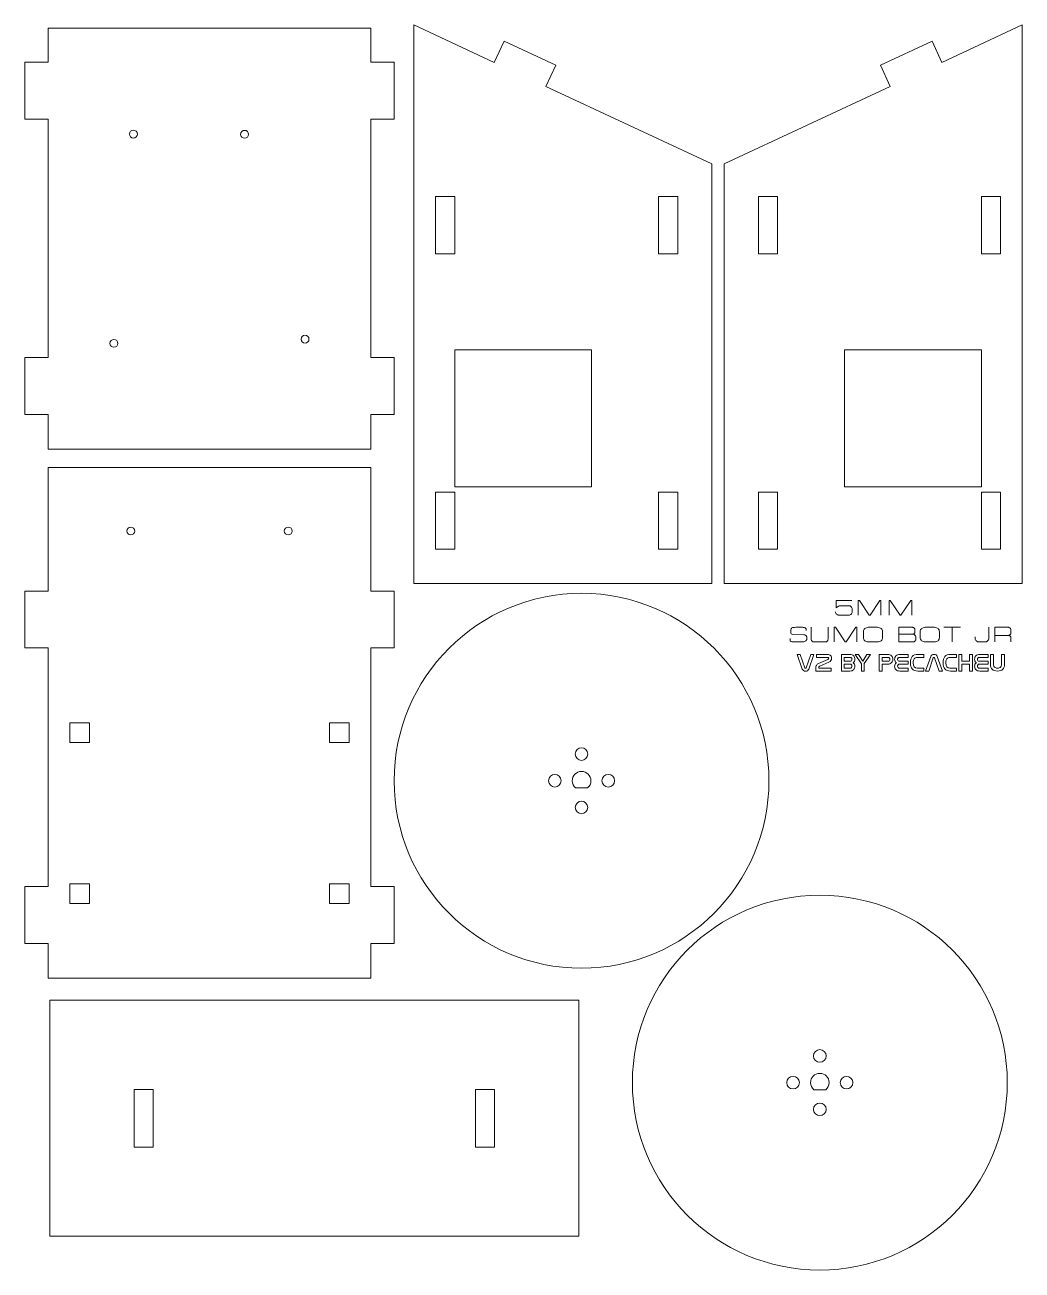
# Model space of a CAD drawing. Header units: inches. Extents: x 0.2 to 10.1, y -10.3 to 2.1.
import ezdxf

# ---------------------------------------------------------------- set-up
doc = ezdxf.new("R2010")
doc.units = ezdxf.units.IN
doc.header["$MEASUREMENT"] = 0
doc.layers.add('v2.8 Stepper Eddition', color=7, linetype='Continuous')

# ---------------------------------------------------------------- blocks, each defined once
blk = doc.blocks.new('block 2')
at = {"layer": 'v2.8 Stepper Eddition', "lineweight": 0}
for points in [[(5.699, -9.976), (0.404, -9.976), (0.404, -7.617), (5.699, -7.617), (5.699, -9.976)], [(1.248, -9.085), (1.248, -8.508), (1.439, -8.508), (1.439, -9.085), (1.248, -9.085)], [(4.664, -9.085), (4.664, -8.508), (4.855, -8.508), (4.855, -9.085), (4.664, -9.085)]]:
    blk.add_lwpolyline(points, dxfattribs=at)
blk = doc.blocks.new('block 3')
at = {"layer": 'v2.8 Stepper Eddition', "lineweight": 0}
for points, knots in [([(8.267, -3.732), (8.267, -3.736), (8.268, -3.741), (8.27, -3.745), (8.272, -3.749), (8.274, -3.752), (8.277, -3.755), (8.28, -3.758), (8.284, -3.761), (8.288, -3.762), (8.292, -3.764), (8.296, -3.765), (8.301, -3.765), (8.301, -3.765), (8.4, -3.765), (8.4, -3.765), (8.404, -3.765), (8.409, -3.764), (8.413, -3.762), (8.417, -3.761), (8.42, -3.758), (8.423, -3.755), (8.427, -3.752), (8.429, -3.749), (8.431, -3.745), (8.433, -3.741), (8.433, -3.736), (8.433, -3.732), (8.433, -3.732), (8.433, -3.704), (8.433, -3.704), (8.433, -3.7), (8.433, -3.695), (8.431, -3.691), (8.429, -3.687), (8.427, -3.684), (8.423, -3.681), (8.42, -3.678), (8.417, -3.675), (8.413, -3.673), (8.409, -3.672), (8.404, -3.671), (8.4, -3.671), (8.4, -3.671), (8.314, -3.671), (8.314, -3.671), (8.31, -3.671), (8.307, -3.671), (8.303, -3.673), (8.299, -3.674), (8.295, -3.675), (8.292, -3.677), (8.288, -3.679), (8.285, -3.681), (8.282, -3.684), (8.278, -3.687), (8.276, -3.689), (8.273, -3.692), (8.273, -3.692), (8.273, -3.618), (8.273, -3.618), (8.273, -3.618), (8.428, -3.618), (8.428, -3.618), (8.428, -3.618), (8.273, -3.618), (8.273, -3.618), (8.273, -3.618), (8.273, -3.692), (8.273, -3.692), (8.276, -3.689), (8.278, -3.687), (8.282, -3.684), (8.285, -3.681), (8.288, -3.679), (8.292, -3.677), (8.295, -3.675), (8.299, -3.674), (8.303, -3.673), (8.307, -3.671), (8.31, -3.671), (8.314, -3.671), (8.314, -3.671), (8.4, -3.671), (8.4, -3.671), (8.404, -3.671), (8.409, -3.672), (8.413, -3.673), (8.417, -3.675), (8.42, -3.678), (8.423, -3.681), (8.427, -3.684), (8.429, -3.687), (8.431, -3.691), (8.433, -3.695), (8.433, -3.7), (8.433, -3.704), (8.433, -3.704), (8.433, -3.732), (8.433, -3.732), (8.433, -3.736), (8.433, -3.741), (8.431, -3.745), (8.429, -3.749), (8.427, -3.752), (8.423, -3.755), (8.42, -3.758), (8.417, -3.761), (8.413, -3.762), (8.409, -3.764), (8.404, -3.765), (8.4, -3.765), (8.4, -3.765), (8.301, -3.765), (8.301, -3.765), (8.296, -3.765), (8.292, -3.764), (8.288, -3.762), (8.284, -3.761), (8.28, -3.758), (8.277, -3.755), (8.274, -3.752), (8.272, -3.749), (8.27, -3.745), (8.268, -3.741), (8.267, -3.736), (8.267, -3.732)], [0, 0, 0, 0, 1, 1, 1, 2, 2, 2, 3, 3, 3, 4, 4, 4, 5, 5, 5, 6, 6, 6, 7, 7, 7, 8, 8, 8, 9, 9, 9, 10, 10, 10, 11, 11, 11, 12, 12, 12, 13, 13, 13, 14, 14, 14, 15, 15, 15, 16, 16, 16, 17, 17, 17, 18, 18, 18, 19, 19, 19, 20, 20, 20, 21, 21, 21, 22, 22, 22, 23, 23, 23, 24, 24, 24, 25, 25, 25, 26, 26, 26, 27, 27, 27, 28, 28, 28, 29, 29, 29, 30, 30, 30, 31, 31, 31, 32, 32, 32, 33, 33, 33, 34, 34, 34, 35, 35, 35, 36, 36, 36, 37, 37, 37, 38, 38, 38, 39, 39, 39, 40, 40, 40, 41, 41, 41, 42, 42, 42, 42]), ([(8.494, -3.765), (8.494, -3.765), (8.494, -3.618), (8.494, -3.618), (8.494, -3.618), (8.505, -3.618), (8.505, -3.618), (8.505, -3.618), (8.603, -3.765), (8.603, -3.765), (8.603, -3.765), (8.612, -3.765), (8.612, -3.765), (8.612, -3.765), (8.71, -3.618), (8.71, -3.618), (8.71, -3.618), (8.721, -3.618), (8.721, -3.618), (8.721, -3.618), (8.721, -3.765), (8.721, -3.765), (8.721, -3.765), (8.721, -3.618), (8.721, -3.618), (8.721, -3.618), (8.71, -3.618), (8.71, -3.618), (8.71, -3.618), (8.612, -3.765), (8.612, -3.765), (8.612, -3.765), (8.603, -3.765), (8.603, -3.765), (8.603, -3.765), (8.505, -3.618), (8.505, -3.618), (8.505, -3.618), (8.494, -3.618), (8.494, -3.618), (8.494, -3.618), (8.494, -3.765), (8.494, -3.765)], [0, 0, 0, 0, 1, 1, 1, 2, 2, 2, 3, 3, 3, 4, 4, 4, 5, 5, 5, 6, 6, 6, 7, 7, 7, 8, 8, 8, 9, 9, 9, 10, 10, 10, 11, 11, 11, 12, 12, 12, 13, 13, 13, 14, 14, 14, 14]), ([(8.803, -3.765), (8.803, -3.765), (8.803, -3.618), (8.803, -3.618), (8.803, -3.618), (8.814, -3.618), (8.814, -3.618), (8.814, -3.618), (8.912, -3.765), (8.912, -3.765), (8.912, -3.765), (8.92, -3.765), (8.92, -3.765), (8.92, -3.765), (9.019, -3.618), (9.019, -3.618), (9.019, -3.618), (9.029, -3.618), (9.029, -3.618), (9.029, -3.618), (9.029, -3.765), (9.029, -3.765), (9.029, -3.765), (9.029, -3.618), (9.029, -3.618), (9.029, -3.618), (9.019, -3.618), (9.019, -3.618), (9.019, -3.618), (8.92, -3.765), (8.92, -3.765), (8.92, -3.765), (8.912, -3.765), (8.912, -3.765), (8.912, -3.765), (8.814, -3.618), (8.814, -3.618), (8.814, -3.618), (8.803, -3.618), (8.803, -3.618), (8.803, -3.618), (8.803, -3.765), (8.803, -3.765)], [0, 0, 0, 0, 1, 1, 1, 2, 2, 2, 3, 3, 3, 4, 4, 4, 5, 5, 5, 6, 6, 6, 7, 7, 7, 8, 8, 8, 9, 9, 9, 10, 10, 10, 11, 11, 11, 12, 12, 12, 13, 13, 13, 14, 14, 14, 14])]:
    blk.add_open_spline(points, degree=3, knots=knots, dxfattribs=at)
blk = doc.blocks.new('block 5')
at = {"layer": 'v2.8 Stepper Eddition', "lineweight": 0}
for points, knots in [([(7.811, -4.011), (7.811, -4.014), (7.811, -4.017), (7.812, -4.02), (7.813, -4.022), (7.815, -4.025), (7.818, -4.027), (7.821, -4.029), (7.825, -4.03), (7.829, -4.031), (7.833, -4.032), (7.839, -4.033), (7.845, -4.033), (7.845, -4.033), (7.935, -4.033), (7.935, -4.033), (7.94, -4.033), (7.945, -4.032), (7.95, -4.031), (7.955, -4.03), (7.96, -4.028), (7.964, -4.026), (7.968, -4.024), (7.971, -4.021), (7.974, -4.018), (7.977, -4.014), (7.978, -4.011), (7.978, -4.007), (7.978, -4.007), (7.978, -3.983), (7.978, -3.983), (7.978, -3.98), (7.977, -3.977), (7.975, -3.974), (7.974, -3.971), (7.971, -3.969), (7.969, -3.967), (7.966, -3.965), (7.963, -3.963), (7.96, -3.962), (7.957, -3.961), (7.954, -3.961), (7.951, -3.961), (7.951, -3.961), (7.838, -3.957), (7.838, -3.957), (7.831, -3.957), (7.826, -3.955), (7.823, -3.951), (7.82, -3.947), (7.818, -3.942), (7.818, -3.936), (7.818, -3.936), (7.818, -3.914), (7.818, -3.914), (7.818, -3.909), (7.819, -3.905), (7.821, -3.901), (7.823, -3.898), (7.826, -3.895), (7.829, -3.893), (7.833, -3.89), (7.838, -3.889), (7.845, -3.888), (7.851, -3.887), (7.859, -3.886), (7.868, -3.886), (7.868, -3.886), (7.936, -3.886), (7.936, -3.886), (7.942, -3.886), (7.946, -3.887), (7.951, -3.887), (7.955, -3.888), (7.959, -3.889), (7.962, -3.891), (7.965, -3.892), (7.968, -3.894), (7.969, -3.897), (7.971, -3.9), (7.972, -3.903), (7.972, -3.907), (7.972, -3.907), (7.972, -3.919), (7.972, -3.919), (7.972, -3.919), (7.972, -3.907), (7.972, -3.907), (7.972, -3.903), (7.971, -3.9), (7.969, -3.897), (7.968, -3.894), (7.965, -3.892), (7.962, -3.891), (7.959, -3.889), (7.955, -3.888), (7.951, -3.887), (7.946, -3.887), (7.942, -3.886), (7.936, -3.886), (7.936, -3.886), (7.868, -3.886), (7.868, -3.886), (7.859, -3.886), (7.851, -3.887), (7.845, -3.888), (7.838, -3.889), (7.833, -3.89), (7.829, -3.893), (7.826, -3.895), (7.823, -3.898), (7.821, -3.901), (7.819, -3.905), (7.818, -3.909), (7.818, -3.914), (7.818, -3.914), (7.818, -3.936), (7.818, -3.936), (7.818, -3.942), (7.82, -3.947), (7.823, -3.951), (7.826, -3.955), (7.831, -3.957), (7.838, -3.957), (7.838, -3.957), (7.951, -3.961), (7.951, -3.961), (7.954, -3.961), (7.957, -3.961), (7.96, -3.962), (7.963, -3.963), (7.966, -3.965), (7.969, -3.967), (7.971, -3.969), (7.974, -3.971), (7.975, -3.974), (7.977, -3.977), (7.978, -3.98), (7.978, -3.983), (7.978, -3.983), (7.978, -4.007), (7.978, -4.007), (7.978, -4.011), (7.977, -4.014), (7.974, -4.018), (7.971, -4.021), (7.968, -4.024), (7.964, -4.026), (7.96, -4.028), (7.955, -4.03), (7.95, -4.031), (7.945, -4.032), (7.94, -4.033), (7.935, -4.033), (7.935, -4.033), (7.845, -4.033), (7.845, -4.033), (7.839, -4.033), (7.833, -4.032), (7.829, -4.031), (7.825, -4.03), (7.821, -4.029), (7.818, -4.027), (7.815, -4.025), (7.813, -4.022), (7.812, -4.02), (7.811, -4.017), (7.811, -4.014), (7.811, -4.011), (7.811, -4.011), (7.811, -3.998), (7.811, -3.998), (7.811, -3.998), (7.811, -4.011), (7.811, -4.011)], [0, 0, 0, 0, 1, 1, 1, 2, 2, 2, 3, 3, 3, 4, 4, 4, 5, 5, 5, 6, 6, 6, 7, 7, 7, 8, 8, 8, 9, 9, 9, 10, 10, 10, 11, 11, 11, 12, 12, 12, 13, 13, 13, 14, 14, 14, 15, 15, 15, 16, 16, 16, 17, 17, 17, 18, 18, 18, 19, 19, 19, 20, 20, 20, 21, 21, 21, 22, 22, 22, 23, 23, 23, 24, 24, 24, 25, 25, 25, 26, 26, 26, 27, 27, 27, 28, 28, 28, 29, 29, 29, 30, 30, 30, 31, 31, 31, 32, 32, 32, 33, 33, 33, 34, 34, 34, 35, 35, 35, 36, 36, 36, 37, 37, 37, 38, 38, 38, 39, 39, 39, 40, 40, 40, 41, 41, 41, 42, 42, 42, 43, 43, 43, 44, 44, 44, 45, 45, 45, 46, 46, 46, 47, 47, 47, 48, 48, 48, 49, 49, 49, 50, 50, 50, 51, 51, 51, 52, 52, 52, 53, 53, 53, 54, 54, 54, 55, 55, 55, 56, 56, 56, 57, 57, 57, 58, 58, 58, 58]), ([(8.192, -3.999), (8.192, -4.003), (8.192, -4.007), (8.191, -4.011), (8.19, -4.015), (8.188, -4.019), (8.186, -4.022), (8.184, -4.025), (8.181, -4.028), (8.177, -4.03), (8.173, -4.032), (8.168, -4.033), (8.163, -4.033), (8.163, -4.033), (8.053, -4.033), (8.053, -4.033), (8.046, -4.033), (8.041, -4.032), (8.037, -4.03), (8.033, -4.028), (8.03, -4.025), (8.028, -4.022), (8.026, -4.018), (8.024, -4.015), (8.023, -4.011), (8.022, -4.007), (8.022, -4.003), (8.022, -3.999), (8.022, -3.999), (8.022, -3.886), (8.022, -3.886), (8.022, -3.886), (8.022, -3.999), (8.022, -3.999), (8.022, -4.003), (8.022, -4.007), (8.023, -4.011), (8.024, -4.015), (8.026, -4.018), (8.028, -4.022), (8.03, -4.025), (8.033, -4.028), (8.037, -4.03), (8.041, -4.032), (8.046, -4.033), (8.053, -4.033), (8.053, -4.033), (8.163, -4.033), (8.163, -4.033), (8.168, -4.033), (8.173, -4.032), (8.177, -4.03), (8.181, -4.028), (8.184, -4.025), (8.186, -4.022), (8.188, -4.019), (8.19, -4.015), (8.191, -4.011), (8.192, -4.007), (8.192, -4.003), (8.192, -3.999), (8.192, -3.999), (8.192, -3.886), (8.192, -3.886), (8.192, -3.886), (8.192, -3.999), (8.192, -3.999)], [0, 0, 0, 0, 1, 1, 1, 2, 2, 2, 3, 3, 3, 4, 4, 4, 5, 5, 5, 6, 6, 6, 7, 7, 7, 8, 8, 8, 9, 9, 9, 10, 10, 10, 11, 11, 11, 12, 12, 12, 13, 13, 13, 14, 14, 14, 15, 15, 15, 16, 16, 16, 17, 17, 17, 18, 18, 18, 19, 19, 19, 20, 20, 20, 21, 21, 21, 22, 22, 22, 22]), ([(8.254, -4.033), (8.254, -4.033), (8.254, -3.886), (8.254, -3.886), (8.254, -3.886), (8.265, -3.886), (8.265, -3.886), (8.265, -3.886), (8.363, -4.033), (8.363, -4.033), (8.363, -4.033), (8.372, -4.033), (8.372, -4.033), (8.372, -4.033), (8.47, -3.886), (8.47, -3.886), (8.47, -3.886), (8.48, -3.886), (8.48, -3.886), (8.48, -3.886), (8.48, -4.033), (8.48, -4.033), (8.48, -4.033), (8.48, -3.886), (8.48, -3.886), (8.48, -3.886), (8.47, -3.886), (8.47, -3.886), (8.47, -3.886), (8.372, -4.033), (8.372, -4.033), (8.372, -4.033), (8.363, -4.033), (8.363, -4.033), (8.363, -4.033), (8.265, -3.886), (8.265, -3.886), (8.265, -3.886), (8.254, -3.886), (8.254, -3.886), (8.254, -3.886), (8.254, -4.033), (8.254, -4.033)], [0, 0, 0, 0, 1, 1, 1, 2, 2, 2, 3, 3, 3, 4, 4, 4, 5, 5, 5, 6, 6, 6, 7, 7, 7, 8, 8, 8, 9, 9, 9, 10, 10, 10, 11, 11, 11, 12, 12, 12, 13, 13, 13, 14, 14, 14, 14]), ([(8.594, -4.033), (8.587, -4.033), (8.581, -4.032), (8.575, -4.029), (8.569, -4.027), (8.564, -4.024), (8.56, -4.02), (8.555, -4.016), (8.552, -4.011), (8.549, -4.006), (8.547, -4), (8.545, -3.995), (8.545, -3.989), (8.545, -3.989), (8.545, -3.931), (8.545, -3.931), (8.545, -3.925), (8.547, -3.919), (8.549, -3.913), (8.552, -3.908), (8.555, -3.903), (8.56, -3.899), (8.564, -3.895), (8.569, -3.892), (8.575, -3.89), (8.581, -3.887), (8.587, -3.886), (8.594, -3.886), (8.594, -3.886), (8.688, -3.886), (8.688, -3.886), (8.695, -3.886), (8.701, -3.887), (8.707, -3.89), (8.713, -3.892), (8.718, -3.895), (8.723, -3.899), (8.727, -3.903), (8.731, -3.908), (8.734, -3.913), (8.736, -3.919), (8.737, -3.925), (8.737, -3.931), (8.737, -3.931), (8.737, -3.989), (8.737, -3.989), (8.737, -3.995), (8.736, -4), (8.734, -4.006), (8.731, -4.011), (8.727, -4.016), (8.723, -4.02), (8.718, -4.024), (8.713, -4.027), (8.707, -4.029), (8.701, -4.032), (8.695, -4.033), (8.688, -4.033), (8.688, -4.033), (8.594, -4.033), (8.594, -4.033)], [0, 0, 0, 0, 1, 1, 1, 2, 2, 2, 3, 3, 3, 4, 4, 4, 5, 5, 5, 6, 6, 6, 7, 7, 7, 8, 8, 8, 9, 9, 9, 10, 10, 10, 11, 11, 11, 12, 12, 12, 13, 13, 13, 14, 14, 14, 15, 15, 15, 16, 16, 16, 17, 17, 17, 18, 18, 18, 19, 19, 19, 20, 20, 20, 20]), ([(8.594, -4.033), (8.587, -4.033), (8.581, -4.032), (8.575, -4.029), (8.569, -4.027), (8.564, -4.024), (8.56, -4.02), (8.555, -4.016), (8.552, -4.011), (8.549, -4.006), (8.547, -4), (8.545, -3.995), (8.545, -3.989), (8.545, -3.989), (8.545, -3.931), (8.545, -3.931), (8.545, -3.925), (8.547, -3.919), (8.549, -3.913), (8.552, -3.908), (8.555, -3.903), (8.56, -3.899), (8.564, -3.895), (8.569, -3.892), (8.575, -3.89), (8.581, -3.887), (8.587, -3.886), (8.594, -3.886), (8.594, -3.886), (8.688, -3.886), (8.688, -3.886), (8.695, -3.886), (8.701, -3.887), (8.707, -3.89), (8.713, -3.892), (8.718, -3.895), (8.723, -3.899), (8.727, -3.903), (8.731, -3.908), (8.734, -3.913), (8.736, -3.919), (8.737, -3.925), (8.737, -3.931), (8.737, -3.931), (8.737, -3.989), (8.737, -3.989), (8.737, -3.995), (8.736, -4), (8.734, -4.006), (8.731, -4.011), (8.727, -4.016), (8.723, -4.02), (8.718, -4.024), (8.713, -4.027), (8.707, -4.029), (8.701, -4.032), (8.695, -4.033), (8.688, -4.033), (8.688, -4.033), (8.594, -4.033), (8.594, -4.033)], [0, 0, 0, 0, 1, 1, 1, 2, 2, 2, 3, 3, 3, 4, 4, 4, 5, 5, 5, 6, 6, 6, 7, 7, 7, 8, 8, 8, 9, 9, 9, 10, 10, 10, 11, 11, 11, 12, 12, 12, 13, 13, 13, 14, 14, 14, 15, 15, 15, 16, 16, 16, 17, 17, 17, 18, 18, 18, 19, 19, 19, 20, 20, 20, 20]), ([(9.052, -3.958), (9.056, -3.959), (9.059, -3.961), (9.061, -3.964), (9.064, -3.966), (9.066, -3.969), (9.067, -3.973), (9.069, -3.976), (9.07, -3.98), (9.07, -3.984), (9.07, -3.984), (9.07, -4.005), (9.07, -4.005), (9.07, -4.009), (9.069, -4.012), (9.067, -4.016), (9.066, -4.019), (9.064, -4.022), (9.061, -4.025), (9.059, -4.027), (9.056, -4.029), (9.052, -4.031), (9.049, -4.032), (9.045, -4.033), (9.041, -4.033), (9.041, -4.033), (8.901, -4.033), (8.901, -4.033), (8.901, -4.033), (8.901, -3.956), (8.901, -3.956), (8.901, -3.956), (9.035, -3.956), (9.035, -3.956), (9.038, -3.956), (9.042, -3.955), (9.045, -3.954), (9.048, -3.952), (9.051, -3.95), (9.054, -3.948), (9.056, -3.946), (9.058, -3.943), (9.059, -3.94), (9.061, -3.936), (9.061, -3.933), (9.061, -3.929), (9.061, -3.929), (9.061, -3.913), (9.061, -3.913), (9.061, -3.909), (9.061, -3.906), (9.059, -3.902), (9.058, -3.899), (9.056, -3.896), (9.054, -3.894), (9.051, -3.892), (9.048, -3.89), (9.045, -3.888), (9.042, -3.887), (9.038, -3.886), (9.035, -3.886), (9.035, -3.886), (8.901, -3.886), (8.901, -3.886), (8.901, -3.886), (8.901, -3.956), (8.901, -3.956), (8.901, -3.956), (8.901, -3.886), (8.901, -3.886), (8.901, -3.886), (9.035, -3.886), (9.035, -3.886), (9.038, -3.886), (9.042, -3.887), (9.045, -3.888), (9.048, -3.89), (9.051, -3.892), (9.054, -3.894), (9.056, -3.896), (9.058, -3.899), (9.059, -3.902), (9.061, -3.906), (9.061, -3.909), (9.061, -3.913), (9.061, -3.913), (9.061, -3.929), (9.061, -3.929), (9.061, -3.933), (9.061, -3.936), (9.059, -3.94), (9.058, -3.943), (9.056, -3.946), (9.054, -3.948), (9.051, -3.95), (9.048, -3.952), (9.045, -3.954), (9.042, -3.955), (9.038, -3.956), (9.035, -3.956), (9.035, -3.956), (8.901, -3.956), (8.901, -3.956), (8.901, -3.956), (8.901, -4.033), (8.901, -4.033), (8.901, -4.033), (9.041, -4.033), (9.041, -4.033), (9.045, -4.033), (9.049, -4.032), (9.052, -4.031), (9.056, -4.029), (9.059, -4.027), (9.061, -4.025), (9.064, -4.022), (9.066, -4.019), (9.067, -4.016), (9.069, -4.012), (9.07, -4.009), (9.07, -4.005), (9.07, -4.005), (9.07, -3.984), (9.07, -3.984), (9.07, -3.98), (9.069, -3.976), (9.067, -3.973), (9.066, -3.969), (9.064, -3.966), (9.061, -3.964), (9.059, -3.961), (9.056, -3.959), (9.052, -3.958), (9.049, -3.956), (9.045, -3.956), (9.041, -3.956), (9.045, -3.956), (9.049, -3.956), (9.052, -3.958)], [0, 0, 0, 0, 1, 1, 1, 2, 2, 2, 3, 3, 3, 4, 4, 4, 5, 5, 5, 6, 6, 6, 7, 7, 7, 8, 8, 8, 9, 9, 9, 10, 10, 10, 11, 11, 11, 12, 12, 12, 13, 13, 13, 14, 14, 14, 15, 15, 15, 16, 16, 16, 17, 17, 17, 18, 18, 18, 19, 19, 19, 20, 20, 20, 21, 21, 21, 22, 22, 22, 23, 23, 23, 24, 24, 24, 25, 25, 25, 26, 26, 26, 27, 27, 27, 28, 28, 28, 29, 29, 29, 30, 30, 30, 31, 31, 31, 32, 32, 32, 33, 33, 33, 34, 34, 34, 35, 35, 35, 36, 36, 36, 37, 37, 37, 38, 38, 38, 39, 39, 39, 40, 40, 40, 41, 41, 41, 42, 42, 42, 43, 43, 43, 44, 44, 44, 45, 45, 45, 46, 46, 46, 46]), ([(9.163, -4.033), (9.156, -4.033), (9.15, -4.032), (9.144, -4.029), (9.138, -4.027), (9.133, -4.024), (9.128, -4.02), (9.124, -4.016), (9.12, -4.011), (9.118, -4.006), (9.115, -4), (9.114, -3.995), (9.114, -3.989), (9.114, -3.989), (9.114, -3.931), (9.114, -3.931), (9.114, -3.925), (9.115, -3.919), (9.118, -3.913), (9.12, -3.908), (9.124, -3.903), (9.128, -3.899), (9.133, -3.895), (9.138, -3.892), (9.144, -3.89), (9.15, -3.887), (9.156, -3.886), (9.163, -3.886), (9.163, -3.886), (9.257, -3.886), (9.257, -3.886), (9.264, -3.886), (9.27, -3.887), (9.276, -3.89), (9.282, -3.892), (9.287, -3.895), (9.292, -3.899), (9.296, -3.903), (9.3, -3.908), (9.302, -3.913), (9.305, -3.919), (9.306, -3.925), (9.306, -3.931), (9.306, -3.931), (9.306, -3.989), (9.306, -3.989), (9.306, -3.995), (9.305, -4), (9.302, -4.006), (9.3, -4.011), (9.296, -4.016), (9.292, -4.02), (9.287, -4.024), (9.282, -4.027), (9.276, -4.029), (9.27, -4.032), (9.264, -4.033), (9.257, -4.033), (9.257, -4.033), (9.163, -4.033), (9.163, -4.033)], [0, 0, 0, 0, 1, 1, 1, 2, 2, 2, 3, 3, 3, 4, 4, 4, 5, 5, 5, 6, 6, 6, 7, 7, 7, 8, 8, 8, 9, 9, 9, 10, 10, 10, 11, 11, 11, 12, 12, 12, 13, 13, 13, 14, 14, 14, 15, 15, 15, 16, 16, 16, 17, 17, 17, 18, 18, 18, 19, 19, 19, 20, 20, 20, 20]), ([(9.163, -4.033), (9.156, -4.033), (9.15, -4.032), (9.144, -4.029), (9.138, -4.027), (9.133, -4.024), (9.128, -4.02), (9.124, -4.016), (9.12, -4.011), (9.118, -4.006), (9.115, -4), (9.114, -3.995), (9.114, -3.989), (9.114, -3.989), (9.114, -3.931), (9.114, -3.931), (9.114, -3.925), (9.115, -3.919), (9.118, -3.913), (9.12, -3.908), (9.124, -3.903), (9.128, -3.899), (9.133, -3.895), (9.138, -3.892), (9.144, -3.89), (9.15, -3.887), (9.156, -3.886), (9.163, -3.886), (9.163, -3.886), (9.257, -3.886), (9.257, -3.886), (9.264, -3.886), (9.27, -3.887), (9.276, -3.89), (9.282, -3.892), (9.287, -3.895), (9.292, -3.899), (9.296, -3.903), (9.3, -3.908), (9.302, -3.913), (9.305, -3.919), (9.306, -3.925), (9.306, -3.931), (9.306, -3.931), (9.306, -3.989), (9.306, -3.989), (9.306, -3.995), (9.305, -4), (9.302, -4.006), (9.3, -4.011), (9.296, -4.016), (9.292, -4.02), (9.287, -4.024), (9.282, -4.027), (9.276, -4.029), (9.27, -4.032), (9.264, -4.033), (9.257, -4.033), (9.257, -4.033), (9.163, -4.033), (9.163, -4.033)], [0, 0, 0, 0, 1, 1, 1, 2, 2, 2, 3, 3, 3, 4, 4, 4, 5, 5, 5, 6, 6, 6, 7, 7, 7, 8, 8, 8, 9, 9, 9, 10, 10, 10, 11, 11, 11, 12, 12, 12, 13, 13, 13, 14, 14, 14, 15, 15, 15, 16, 16, 16, 17, 17, 17, 18, 18, 18, 19, 19, 19, 20, 20, 20, 20]), ([(9.435, -3.886), (9.435, -3.886), (9.518, -3.886), (9.518, -3.886), (9.518, -3.886), (9.351, -3.886), (9.351, -3.886), (9.351, -3.886), (9.435, -3.886), (9.435, -3.886), (9.435, -3.886), (9.435, -4.033), (9.435, -4.033), (9.435, -4.033), (9.435, -3.886), (9.435, -3.886)], [0, 0, 0, 0, 1, 1, 1, 2, 2, 2, 3, 3, 3, 4, 4, 4, 5, 5, 5, 5]), ([(9.8, -3.886), (9.8, -3.886), (9.8, -3.996), (9.8, -3.996), (9.8, -4.001), (9.799, -4.005), (9.797, -4.01), (9.795, -4.014), (9.792, -4.018), (9.788, -4.022), (9.785, -4.025), (9.781, -4.028), (9.777, -4.03), (9.772, -4.032), (9.768, -4.033), (9.763, -4.033), (9.763, -4.033), (9.702, -4.033), (9.702, -4.033), (9.697, -4.033), (9.692, -4.032), (9.688, -4.03), (9.683, -4.028), (9.679, -4.025), (9.676, -4.022), (9.672, -4.019), (9.669, -4.015), (9.667, -4.01), (9.665, -4.006), (9.664, -4.001), (9.664, -3.996), (9.664, -3.996), (9.664, -3.983), (9.664, -3.983), (9.664, -3.983), (9.664, -3.996), (9.664, -3.996), (9.664, -4.001), (9.665, -4.006), (9.667, -4.01), (9.669, -4.015), (9.672, -4.019), (9.676, -4.022), (9.679, -4.025), (9.683, -4.028), (9.688, -4.03), (9.692, -4.032), (9.697, -4.033), (9.702, -4.033), (9.702, -4.033), (9.763, -4.033), (9.763, -4.033), (9.768, -4.033), (9.772, -4.032), (9.777, -4.03), (9.781, -4.028), (9.785, -4.025), (9.788, -4.022), (9.792, -4.018), (9.795, -4.014), (9.797, -4.01), (9.799, -4.005), (9.8, -4.001), (9.8, -3.996), (9.8, -3.996), (9.8, -3.886), (9.8, -3.886)], [0, 0, 0, 0, 1, 1, 1, 2, 2, 2, 3, 3, 3, 4, 4, 4, 5, 5, 5, 6, 6, 6, 7, 7, 7, 8, 8, 8, 9, 9, 9, 10, 10, 10, 11, 11, 11, 12, 12, 12, 13, 13, 13, 14, 14, 14, 15, 15, 15, 16, 16, 16, 17, 17, 17, 18, 18, 18, 19, 19, 19, 20, 20, 20, 21, 21, 21, 22, 22, 22, 22]), ([(9.859, -4.033), (9.859, -4.033), (9.859, -3.886), (9.859, -3.886), (9.859, -3.886), (9.996, -3.886), (9.996, -3.886), (9.999, -3.886), (10.002, -3.887), (10.005, -3.889), (10.009, -3.89), (10.011, -3.892), (10.014, -3.895), (10.016, -3.898), (10.018, -3.901), (10.019, -3.905), (10.021, -3.909), (10.022, -3.913), (10.022, -3.917), (10.022, -3.917), (10.022, -3.938), (10.022, -3.938), (10.022, -3.942), (10.021, -3.946), (10.019, -3.95), (10.018, -3.953), (10.016, -3.956), (10.014, -3.959), (10.011, -3.962), (10.009, -3.964), (10.005, -3.966), (10.002, -3.967), (9.999, -3.968), (9.996, -3.968), (9.996, -3.968), (9.859, -3.968), (9.859, -3.968), (9.859, -3.968), (9.996, -3.968), (9.996, -3.968), (9.999, -3.968), (10.002, -3.967), (10.005, -3.966), (10.009, -3.964), (10.011, -3.962), (10.014, -3.959), (10.016, -3.956), (10.018, -3.953), (10.019, -3.95), (10.021, -3.946), (10.022, -3.942), (10.022, -3.938), (10.022, -3.938), (10.022, -3.917), (10.022, -3.917), (10.022, -3.913), (10.021, -3.909), (10.019, -3.905), (10.018, -3.901), (10.016, -3.898), (10.014, -3.895), (10.011, -3.892), (10.009, -3.89), (10.005, -3.889), (10.002, -3.887), (9.999, -3.886), (9.996, -3.886), (9.996, -3.886), (9.859, -3.886), (9.859, -3.886), (9.859, -3.886), (9.859, -4.033), (9.859, -4.033)], [0, 0, 0, 0, 1, 1, 1, 2, 2, 2, 3, 3, 3, 4, 4, 4, 5, 5, 5, 6, 6, 6, 7, 7, 7, 8, 8, 8, 9, 9, 9, 10, 10, 10, 11, 11, 11, 12, 12, 12, 13, 13, 13, 14, 14, 14, 15, 15, 15, 16, 16, 16, 17, 17, 17, 18, 18, 18, 19, 19, 19, 20, 20, 20, 21, 21, 21, 22, 22, 22, 23, 23, 23, 24, 24, 24, 24]), ([(10.022, -4.033), (10.022, -4.033), (10.022, -3.995), (10.022, -3.995), (10.022, -3.992), (10.021, -3.989), (10.02, -3.986), (10.02, -3.983), (10.019, -3.98), (10.017, -3.977), (10.015, -3.975), (10.013, -3.972), (10.01, -3.971), (10.007, -3.969), (10.003, -3.968), (9.998, -3.968), (10.003, -3.968), (10.007, -3.969), (10.01, -3.971), (10.013, -3.972), (10.015, -3.975), (10.017, -3.977), (10.019, -3.98), (10.02, -3.983), (10.02, -3.986), (10.021, -3.989), (10.022, -3.992), (10.022, -3.995), (10.022, -3.995), (10.022, -4.033), (10.022, -4.033)], [0, 0, 0, 0, 1, 1, 1, 2, 2, 2, 3, 3, 3, 4, 4, 4, 5, 5, 5, 6, 6, 6, 7, 7, 7, 8, 8, 8, 9, 9, 9, 10, 10, 10, 10])]:
    blk.add_open_spline(points, degree=3, knots=knots, dxfattribs=at)
blk = doc.blocks.new('block 6')
at = {"layer": 'v2.8 Stepper Eddition', "color": 7, "lineweight": 5}
for points in [[(8.525, -4.25), (8.463, -4.158), (8.498, -4.158), (8.539, -4.224), (8.58, -4.158), (8.615, -4.158), (8.554, -4.248), (8.554, -4.324), (8.525, -4.324), (8.525, -4.25)], [(9.607, -4.255), (9.53, -4.255), (9.53, -4.324), (9.501, -4.324), (9.501, -4.158), (9.53, -4.158), (9.53, -4.226), (9.607, -4.226), (9.607, -4.158), (9.636, -4.158), (9.636, -4.324), (9.607, -4.324), (9.607, -4.255)]]:
    blk.add_lwpolyline(points, dxfattribs=at)
for points, knots in [([(7.967, -4.295), (7.968, -4.295), (7.969, -4.295), (7.97, -4.294), (7.971, -4.294), (7.972, -4.292), (7.973, -4.291), (7.973, -4.291), (8.019, -4.158), (8.019, -4.158), (8.019, -4.158), (8.05, -4.158), (8.05, -4.158), (8.05, -4.158), (7.999, -4.304), (7.999, -4.304), (7.996, -4.311), (7.992, -4.316), (7.986, -4.32), (7.981, -4.323), (7.974, -4.325), (7.966, -4.325), (7.959, -4.325), (7.952, -4.323), (7.946, -4.319), (7.941, -4.316), (7.936, -4.311), (7.934, -4.304), (7.934, -4.304), (7.882, -4.158), (7.882, -4.158), (7.882, -4.158), (7.913, -4.158), (7.913, -4.158), (7.913, -4.158), (7.96, -4.291), (7.96, -4.291), (7.961, -4.293), (7.961, -4.294), (7.962, -4.294), (7.963, -4.295), (7.964, -4.295), (7.966, -4.295), (7.966, -4.295), (7.967, -4.295), (7.967, -4.295)], [0, 0, 0, 0, 1, 1, 1, 2, 2, 2, 3, 3, 3, 4, 4, 4, 5, 5, 5, 6, 6, 6, 7, 7, 7, 8, 8, 8, 9, 9, 9, 10, 10, 10, 11, 11, 11, 12, 12, 12, 13, 13, 13, 14, 14, 14, 15, 15, 15, 15]), ([(8.187, -4.158), (8.2, -4.158), (8.21, -4.161), (8.217, -4.168), (8.224, -4.175), (8.227, -4.184), (8.227, -4.196), (8.227, -4.204), (8.225, -4.211), (8.221, -4.218), (8.217, -4.224), (8.21, -4.23), (8.2, -4.234), (8.2, -4.234), (8.109, -4.274), (8.109, -4.274), (8.106, -4.275), (8.104, -4.277), (8.102, -4.279), (8.1, -4.281), (8.099, -4.283), (8.099, -4.286), (8.099, -4.286), (8.099, -4.295), (8.099, -4.295), (8.099, -4.295), (8.223, -4.295), (8.223, -4.295), (8.223, -4.295), (8.223, -4.324), (8.223, -4.324), (8.223, -4.324), (8.07, -4.324), (8.07, -4.324), (8.07, -4.324), (8.07, -4.286), (8.07, -4.286), (8.07, -4.283), (8.071, -4.28), (8.071, -4.277), (8.072, -4.273), (8.073, -4.27), (8.075, -4.267), (8.077, -4.263), (8.08, -4.26), (8.083, -4.256), (8.087, -4.253), (8.091, -4.25), (8.097, -4.248), (8.097, -4.248), (8.189, -4.208), (8.189, -4.208), (8.192, -4.206), (8.194, -4.205), (8.196, -4.202), (8.197, -4.2), (8.198, -4.198), (8.198, -4.195), (8.198, -4.193), (8.197, -4.191), (8.196, -4.189), (8.194, -4.188), (8.191, -4.187), (8.187, -4.187), (8.187, -4.187), (8.076, -4.187), (8.076, -4.187), (8.076, -4.187), (8.076, -4.158), (8.076, -4.158), (8.076, -4.158), (8.187, -4.158), (8.187, -4.158)], [0, 0, 0, 0, 1, 1, 1, 2, 2, 2, 3, 3, 3, 4, 4, 4, 5, 5, 5, 6, 6, 6, 7, 7, 7, 8, 8, 8, 9, 9, 9, 10, 10, 10, 11, 11, 11, 12, 12, 12, 13, 13, 13, 14, 14, 14, 15, 15, 15, 16, 16, 16, 17, 17, 17, 18, 18, 18, 19, 19, 19, 20, 20, 20, 21, 21, 21, 22, 22, 22, 23, 23, 23, 24, 24, 24, 24]), ([(8.408, -4.158), (8.417, -4.158), (8.425, -4.159), (8.432, -4.161), (8.439, -4.164), (8.444, -4.167), (8.448, -4.172), (8.453, -4.176), (8.456, -4.181), (8.457, -4.187), (8.459, -4.193), (8.46, -4.2), (8.46, -4.207), (8.46, -4.212), (8.459, -4.219), (8.456, -4.225), (8.453, -4.231), (8.448, -4.236), (8.442, -4.24), (8.448, -4.244), (8.453, -4.249), (8.456, -4.255), (8.459, -4.261), (8.46, -4.268), (8.46, -4.275), (8.46, -4.281), (8.459, -4.287), (8.457, -4.293), (8.456, -4.299), (8.453, -4.304), (8.448, -4.308), (8.444, -4.313), (8.439, -4.317), (8.432, -4.32), (8.426, -4.322), (8.418, -4.324), (8.408, -4.324), (8.408, -4.324), (8.325, -4.324), (8.325, -4.324), (8.325, -4.324), (8.325, -4.158), (8.325, -4.158), (8.325, -4.158), (8.408, -4.158), (8.408, -4.158)], [0, 0, 0, 0, 1, 1, 1, 2, 2, 2, 3, 3, 3, 4, 4, 4, 5, 5, 5, 6, 6, 6, 7, 7, 7, 8, 8, 8, 9, 9, 9, 10, 10, 10, 11, 11, 11, 12, 12, 12, 13, 13, 13, 14, 14, 14, 15, 15, 15, 15]), ([(8.354, -4.226), (8.354, -4.226), (8.412, -4.226), (8.412, -4.226), (8.418, -4.226), (8.422, -4.224), (8.426, -4.22), (8.43, -4.216), (8.431, -4.212), (8.431, -4.206), (8.431, -4.203), (8.431, -4.201), (8.43, -4.199), (8.429, -4.196), (8.427, -4.194), (8.426, -4.193), (8.424, -4.191), (8.422, -4.189), (8.42, -4.188), (8.417, -4.187), (8.415, -4.187), (8.412, -4.187), (8.412, -4.187), (8.354, -4.187), (8.354, -4.187), (8.354, -4.187), (8.354, -4.226), (8.354, -4.226)], [0, 0, 0, 0, 1, 1, 1, 2, 2, 2, 3, 3, 3, 4, 4, 4, 5, 5, 5, 6, 6, 6, 7, 7, 7, 8, 8, 8, 9, 9, 9, 9]), ([(8.787, -4.158), (8.796, -4.158), (8.804, -4.159), (8.811, -4.161), (8.817, -4.164), (8.823, -4.167), (8.827, -4.172), (8.831, -4.176), (8.834, -4.182), (8.836, -4.188), (8.838, -4.193), (8.839, -4.2), (8.839, -4.207), (8.839, -4.212), (8.839, -4.218), (8.837, -4.224), (8.835, -4.23), (8.832, -4.235), (8.828, -4.239), (8.823, -4.244), (8.818, -4.248), (8.811, -4.251), (8.805, -4.253), (8.797, -4.255), (8.787, -4.255), (8.787, -4.255), (8.733, -4.255), (8.733, -4.255), (8.733, -4.255), (8.733, -4.324), (8.733, -4.324), (8.733, -4.324), (8.704, -4.324), (8.704, -4.324), (8.704, -4.324), (8.704, -4.158), (8.704, -4.158), (8.704, -4.158), (8.787, -4.158), (8.787, -4.158)], [0, 0, 0, 0, 1, 1, 1, 2, 2, 2, 3, 3, 3, 4, 4, 4, 5, 5, 5, 6, 6, 6, 7, 7, 7, 8, 8, 8, 9, 9, 9, 10, 10, 10, 11, 11, 11, 12, 12, 12, 13, 13, 13, 13]), ([(8.733, -4.226), (8.733, -4.226), (8.791, -4.226), (8.791, -4.226), (8.797, -4.226), (8.801, -4.224), (8.805, -4.22), (8.809, -4.216), (8.811, -4.212), (8.811, -4.206), (8.811, -4.203), (8.81, -4.201), (8.809, -4.199), (8.808, -4.196), (8.807, -4.194), (8.805, -4.193), (8.803, -4.191), (8.801, -4.189), (8.799, -4.188), (8.797, -4.187), (8.794, -4.187), (8.792, -4.187), (8.792, -4.187), (8.733, -4.187), (8.733, -4.187), (8.733, -4.187), (8.733, -4.226), (8.733, -4.226)], [0, 0, 0, 0, 1, 1, 1, 2, 2, 2, 3, 3, 3, 4, 4, 4, 5, 5, 5, 6, 6, 6, 7, 7, 7, 8, 8, 8, 9, 9, 9, 9]), ([(8.994, -4.187), (8.994, -4.187), (8.906, -4.187), (8.906, -4.187), (8.904, -4.187), (8.901, -4.187), (8.899, -4.188), (8.897, -4.189), (8.895, -4.191), (8.893, -4.193), (8.891, -4.194), (8.89, -4.196), (8.889, -4.199), (8.888, -4.201), (8.887, -4.203), (8.887, -4.206), (8.887, -4.212), (8.889, -4.216), (8.893, -4.22), (8.896, -4.224), (8.901, -4.226), (8.906, -4.226), (8.906, -4.226), (8.994, -4.226), (8.994, -4.226), (8.994, -4.226), (8.994, -4.255), (8.994, -4.255), (8.994, -4.255), (8.906, -4.255), (8.906, -4.255), (8.904, -4.255), (8.901, -4.255), (8.899, -4.256), (8.897, -4.257), (8.895, -4.259), (8.893, -4.261), (8.891, -4.262), (8.89, -4.264), (8.889, -4.267), (8.888, -4.269), (8.887, -4.272), (8.887, -4.274), (8.887, -4.28), (8.889, -4.285), (8.893, -4.289), (8.896, -4.293), (8.901, -4.295), (8.906, -4.295), (8.906, -4.295), (8.994, -4.295), (8.994, -4.295), (8.994, -4.295), (8.994, -4.324), (8.994, -4.324), (8.994, -4.324), (8.911, -4.324), (8.911, -4.324), (8.901, -4.324), (8.893, -4.322), (8.886, -4.32), (8.879, -4.317), (8.874, -4.313), (8.87, -4.308), (8.866, -4.304), (8.863, -4.298), (8.861, -4.293), (8.859, -4.287), (8.858, -4.281), (8.858, -4.275), (8.858, -4.268), (8.86, -4.261), (8.862, -4.255), (8.865, -4.249), (8.87, -4.244), (8.876, -4.24), (8.87, -4.236), (8.865, -4.231), (8.862, -4.225), (8.86, -4.219), (8.858, -4.212), (8.858, -4.207), (8.858, -4.199), (8.859, -4.193), (8.861, -4.187), (8.864, -4.181), (8.867, -4.176), (8.871, -4.171), (8.875, -4.167), (8.881, -4.164), (8.887, -4.161), (8.894, -4.159), (8.902, -4.158), (8.911, -4.158), (8.911, -4.158), (8.994, -4.158), (8.994, -4.158), (8.994, -4.158), (8.994, -4.187), (8.994, -4.187)], [0, 0, 0, 0, 1, 1, 1, 2, 2, 2, 3, 3, 3, 4, 4, 4, 5, 5, 5, 6, 6, 6, 7, 7, 7, 8, 8, 8, 9, 9, 9, 10, 10, 10, 11, 11, 11, 12, 12, 12, 13, 13, 13, 14, 14, 14, 15, 15, 15, 16, 16, 16, 17, 17, 17, 18, 18, 18, 19, 19, 19, 20, 20, 20, 21, 21, 21, 22, 22, 22, 23, 23, 23, 24, 24, 24, 25, 25, 25, 26, 26, 26, 27, 27, 27, 28, 28, 28, 29, 29, 29, 30, 30, 30, 31, 31, 31, 32, 32, 32, 33, 33, 33, 33]), ([(9.091, -4.324), (9.04, -4.324), (9.015, -4.296), (9.015, -4.241), (9.015, -4.241), (9.015, -4.24), (9.015, -4.24), (9.015, -4.185), (9.041, -4.158), (9.091, -4.158), (9.091, -4.158), (9.151, -4.158), (9.151, -4.158), (9.151, -4.158), (9.151, -4.187), (9.151, -4.187), (9.151, -4.187), (9.084, -4.187), (9.084, -4.187), (9.07, -4.187), (9.06, -4.191), (9.054, -4.2), (9.047, -4.208), (9.044, -4.222), (9.044, -4.241), (9.044, -4.277), (9.057, -4.295), (9.083, -4.295), (9.083, -4.295), (9.151, -4.295), (9.151, -4.295), (9.151, -4.295), (9.151, -4.324), (9.151, -4.324), (9.151, -4.324), (9.091, -4.324), (9.091, -4.324)], [0, 0, 0, 0, 1, 1, 1, 2, 2, 2, 3, 3, 3, 4, 4, 4, 5, 5, 5, 6, 6, 6, 7, 7, 7, 8, 8, 8, 9, 9, 9, 10, 10, 10, 11, 11, 11, 12, 12, 12, 12]), ([(9.305, -4.324), (9.305, -4.324), (9.258, -4.192), (9.258, -4.192), (9.257, -4.188), (9.255, -4.187), (9.252, -4.187), (9.249, -4.187), (9.247, -4.188), (9.245, -4.192), (9.245, -4.192), (9.199, -4.324), (9.199, -4.324), (9.199, -4.324), (9.168, -4.324), (9.168, -4.324), (9.168, -4.324), (9.219, -4.179), (9.219, -4.179), (9.222, -4.172), (9.226, -4.166), (9.232, -4.163), (9.237, -4.159), (9.244, -4.158), (9.252, -4.158), (9.259, -4.158), (9.266, -4.159), (9.272, -4.163), (9.277, -4.166), (9.282, -4.172), (9.284, -4.179), (9.284, -4.179), (9.336, -4.324), (9.336, -4.324), (9.336, -4.324), (9.305, -4.324), (9.305, -4.324)], [0, 0, 0, 0, 1, 1, 1, 2, 2, 2, 3, 3, 3, 4, 4, 4, 5, 5, 5, 6, 6, 6, 7, 7, 7, 8, 8, 8, 9, 9, 9, 10, 10, 10, 11, 11, 11, 12, 12, 12, 12]), ([(9.418, -4.324), (9.367, -4.324), (9.342, -4.296), (9.342, -4.241), (9.342, -4.241), (9.342, -4.24), (9.342, -4.24), (9.342, -4.185), (9.367, -4.158), (9.418, -4.158), (9.418, -4.158), (9.478, -4.158), (9.478, -4.158), (9.478, -4.158), (9.478, -4.187), (9.478, -4.187), (9.478, -4.187), (9.41, -4.187), (9.41, -4.187), (9.397, -4.187), (9.387, -4.191), (9.381, -4.2), (9.374, -4.208), (9.371, -4.222), (9.371, -4.241), (9.371, -4.277), (9.384, -4.295), (9.41, -4.295), (9.41, -4.295), (9.478, -4.295), (9.478, -4.295), (9.478, -4.295), (9.478, -4.324), (9.478, -4.324), (9.478, -4.324), (9.418, -4.324), (9.418, -4.324)], [0, 0, 0, 0, 1, 1, 1, 2, 2, 2, 3, 3, 3, 4, 4, 4, 5, 5, 5, 6, 6, 6, 7, 7, 7, 8, 8, 8, 9, 9, 9, 10, 10, 10, 11, 11, 11, 12, 12, 12, 12]), ([(9.793, -4.187), (9.793, -4.187), (9.706, -4.187), (9.706, -4.187), (9.703, -4.187), (9.701, -4.187), (9.698, -4.188), (9.696, -4.189), (9.694, -4.191), (9.692, -4.193), (9.691, -4.194), (9.689, -4.196), (9.688, -4.199), (9.687, -4.201), (9.687, -4.203), (9.687, -4.206), (9.687, -4.212), (9.689, -4.216), (9.692, -4.22), (9.696, -4.224), (9.7, -4.226), (9.706, -4.226), (9.706, -4.226), (9.793, -4.226), (9.793, -4.226), (9.793, -4.226), (9.793, -4.255), (9.793, -4.255), (9.793, -4.255), (9.706, -4.255), (9.706, -4.255), (9.703, -4.255), (9.701, -4.255), (9.698, -4.256), (9.696, -4.257), (9.694, -4.259), (9.692, -4.261), (9.691, -4.262), (9.689, -4.264), (9.688, -4.267), (9.687, -4.269), (9.687, -4.272), (9.687, -4.274), (9.687, -4.28), (9.689, -4.285), (9.692, -4.289), (9.696, -4.293), (9.7, -4.295), (9.706, -4.295), (9.706, -4.295), (9.793, -4.295), (9.793, -4.295), (9.793, -4.295), (9.793, -4.324), (9.793, -4.324), (9.793, -4.324), (9.71, -4.324), (9.71, -4.324), (9.7, -4.324), (9.692, -4.322), (9.686, -4.32), (9.679, -4.317), (9.674, -4.313), (9.669, -4.308), (9.665, -4.304), (9.662, -4.298), (9.661, -4.293), (9.659, -4.287), (9.658, -4.281), (9.658, -4.275), (9.658, -4.268), (9.659, -4.261), (9.662, -4.255), (9.665, -4.249), (9.669, -4.244), (9.676, -4.24), (9.669, -4.236), (9.665, -4.231), (9.662, -4.225), (9.659, -4.219), (9.658, -4.212), (9.658, -4.207), (9.658, -4.199), (9.659, -4.193), (9.661, -4.187), (9.663, -4.181), (9.666, -4.176), (9.67, -4.171), (9.675, -4.167), (9.68, -4.164), (9.687, -4.161), (9.693, -4.159), (9.701, -4.158), (9.71, -4.158), (9.71, -4.158), (9.793, -4.158), (9.793, -4.158), (9.793, -4.158), (9.793, -4.187), (9.793, -4.187)], [0, 0, 0, 0, 1, 1, 1, 2, 2, 2, 3, 3, 3, 4, 4, 4, 5, 5, 5, 6, 6, 6, 7, 7, 7, 8, 8, 8, 9, 9, 9, 10, 10, 10, 11, 11, 11, 12, 12, 12, 13, 13, 13, 14, 14, 14, 15, 15, 15, 16, 16, 16, 17, 17, 17, 18, 18, 18, 19, 19, 19, 20, 20, 20, 21, 21, 21, 22, 22, 22, 23, 23, 23, 24, 24, 24, 25, 25, 25, 26, 26, 26, 27, 27, 27, 28, 28, 28, 29, 29, 29, 30, 30, 30, 31, 31, 31, 32, 32, 32, 33, 33, 33, 33]), ([(9.957, -4.261), (9.957, -4.27), (9.955, -4.279), (9.952, -4.287), (9.95, -4.294), (9.945, -4.301), (9.939, -4.306), (9.934, -4.312), (9.926, -4.316), (9.918, -4.319), (9.909, -4.322), (9.899, -4.324), (9.887, -4.324), (9.876, -4.324), (9.866, -4.322), (9.857, -4.319), (9.848, -4.316), (9.841, -4.312), (9.835, -4.306), (9.829, -4.301), (9.824, -4.294), (9.821, -4.286), (9.818, -4.279), (9.817, -4.27), (9.817, -4.261), (9.817, -4.261), (9.817, -4.158), (9.817, -4.158), (9.817, -4.158), (9.846, -4.158), (9.846, -4.158), (9.846, -4.158), (9.846, -4.26), (9.846, -4.26), (9.846, -4.27), (9.85, -4.279), (9.857, -4.285), (9.864, -4.292), (9.875, -4.295), (9.888, -4.295), (9.888, -4.295), (9.888, -4.295), (9.888, -4.295), (9.901, -4.295), (9.911, -4.292), (9.918, -4.285), (9.924, -4.279), (9.928, -4.27), (9.928, -4.26), (9.928, -4.26), (9.928, -4.158), (9.928, -4.158), (9.928, -4.158), (9.957, -4.158), (9.957, -4.158), (9.957, -4.158), (9.957, -4.261), (9.957, -4.261)], [0, 0, 0, 0, 1, 1, 1, 2, 2, 2, 3, 3, 3, 4, 4, 4, 5, 5, 5, 6, 6, 6, 7, 7, 7, 8, 8, 8, 9, 9, 9, 10, 10, 10, 11, 11, 11, 12, 12, 12, 13, 13, 13, 14, 14, 14, 15, 15, 15, 16, 16, 16, 17, 17, 17, 18, 18, 18, 19, 19, 19, 19]), ([(8.354, -4.295), (8.354, -4.295), (8.412, -4.295), (8.412, -4.295), (8.418, -4.295), (8.423, -4.293), (8.426, -4.289), (8.43, -4.285), (8.431, -4.28), (8.431, -4.274), (8.431, -4.272), (8.431, -4.269), (8.43, -4.267), (8.429, -4.264), (8.427, -4.262), (8.426, -4.261), (8.424, -4.259), (8.422, -4.257), (8.42, -4.256), (8.417, -4.255), (8.415, -4.255), (8.412, -4.255), (8.412, -4.255), (8.354, -4.255), (8.354, -4.255), (8.354, -4.255), (8.354, -4.295), (8.354, -4.295)], [0, 0, 0, 0, 1, 1, 1, 2, 2, 2, 3, 3, 3, 4, 4, 4, 5, 5, 5, 6, 6, 6, 7, 7, 7, 8, 8, 8, 9, 9, 9, 9])]:
    blk.add_open_spline(points, degree=3, knots=knots, dxfattribs=at)
blk = doc.blocks.new('block 4')
at = {"layer": 'v2.8 Stepper Eddition'}
for name in ['block 5', 'block 6']:
    blk.add_blockref(name, (0, 0), dxfattribs=at)
blk = doc.blocks.new('block 7')
at = {"layer": 'v2.8 Stepper Eddition', "lineweight": 0}
for points in [[(5.368, 1.524), (5.467, 1.736), (4.95, 1.977), (4.851, 1.765), (4.048, 2.14), (4.048, -3.447), (7.029, -3.447), (7.029, 0.75), (5.368, 1.524)], [(4.265, 0.422), (4.456, 0.422), (4.456, -0.149), (4.265, -0.149), (4.265, 0.422)], [(6.496, 0.422), (6.687, 0.422), (6.687, -0.149), (6.496, -0.149), (6.496, 0.422)], [(4.456, -1.111), (4.456, -2.481), (5.826, -2.481), (5.826, -1.111), (4.456, -1.111)], [(4.265, -2.533), (4.456, -2.533), (4.456, -3.103), (4.265, -3.103), (4.265, -2.533)], [(6.496, -2.533), (6.687, -2.533), (6.687, -3.103), (6.496, -3.103), (6.496, -2.533)]]:
    blk.add_lwpolyline(points, dxfattribs=at)
blk = doc.blocks.new('block 9')
at = {"layer": 'v2.8 Stepper Eddition', "lineweight": 0}
for points in [[(0.802, -4.843), (0.605, -4.843), (0.605, -5.04), (0.802, -5.04), (0.802, -4.843)], [(3.4, -4.842), (3.204, -4.842), (3.204, -5.039), (3.4, -5.039), (3.4, -4.842)], [(0.802, -6.453), (0.605, -6.453), (0.605, -6.65), (0.802, -6.65), (0.802, -6.453)], [(3.4, -6.453), (3.204, -6.453), (3.204, -6.65), (3.4, -6.65), (3.4, -6.453)]]:
    blk.add_lwpolyline(points, dxfattribs=at)
blk = doc.blocks.new('block 10')
at = {"layer": 'v2.8 Stepper Eddition', "lineweight": 0}
for points in [[(1.255, -2.923), (1.255, -2.901), (1.237, -2.883), (1.215, -2.883), (1.194, -2.883), (1.176, -2.901), (1.176, -2.923), (1.176, -2.945), (1.194, -2.962), (1.215, -2.962), (1.237, -2.962), (1.255, -2.945), (1.255, -2.923)], [(2.83, -2.923), (2.83, -2.901), (2.812, -2.883), (2.79, -2.883), (2.769, -2.883), (2.751, -2.901), (2.751, -2.923), (2.751, -2.945), (2.769, -2.962), (2.79, -2.962), (2.812, -2.962), (2.83, -2.945), (2.83, -2.923)]]:
    blk.add_open_spline(points, degree=3, knots=[0, 0, 0, 0, 1, 1, 1, 2, 2, 2, 3, 3, 3, 4, 4, 4, 4], dxfattribs=at)
blk = doc.blocks.new('block 8')
at = {"layer": 'v2.8 Stepper Eddition', "lineweight": 0}
blk.add_lwpolyline([(3.617, -7.048), (3.85, -7.048), (3.85, -6.478), (3.617, -6.478), (3.617, -4.093), (3.85, -4.093), (3.85, -3.523), (3.617, -3.523), (3.617, -2.286), (0.389, -2.286), (0.389, -3.523), (0.156, -3.523), (0.156, -4.093), (0.389, -4.093), (0.389, -6.478), (0.156, -6.478), (0.156, -7.048), (0.389, -7.048), (0.389, -7.395), (3.617, -7.395), (3.617, -7.048)], dxfattribs=at)
at = {"layer": 'v2.8 Stepper Eddition'}
for name in ['block 10', 'block 9']:
    blk.add_blockref(name, (0, 0), dxfattribs=at)
blk = doc.blocks.new('block 11')
at = {"layer": 'v2.8 Stepper Eddition', "lineweight": 0}
for points, knots in [([(7.6, -5.421), (7.6, -6.457), (6.761, -7.296), (5.725, -7.296), (4.69, -7.296), (3.85, -6.457), (3.85, -5.421), (3.85, -4.386), (4.69, -3.546), (5.725, -3.546), (6.761, -3.546), (7.6, -4.386), (7.6, -5.421)], [0, 0, 0, 0, 1, 1, 1, 2, 2, 2, 3, 3, 3, 4, 4, 4, 4]), ([(5.788, -5.154), (5.788, -5.189), (5.76, -5.217), (5.725, -5.217), (5.69, -5.217), (5.662, -5.189), (5.662, -5.154), (5.662, -5.119), (5.69, -5.091), (5.725, -5.091), (5.76, -5.091), (5.788, -5.119), (5.788, -5.154)], [0, 0, 0, 0, 1, 1, 1, 2, 2, 2, 3, 3, 3, 4, 4, 4, 4]), ([(5.819, -5.421), (5.819, -5.45), (5.806, -5.475), (5.786, -5.492), (5.756, -5.492), (5.7, -5.492), (5.665, -5.492), (5.645, -5.475), (5.632, -5.45), (5.632, -5.421), (5.632, -5.37), (5.674, -5.328), (5.725, -5.328), (5.777, -5.328), (5.819, -5.37), (5.819, -5.421)], [0, 0, 0, 0, 1, 1, 1, 2, 2, 2, 3, 3, 3, 4, 4, 4, 5, 5, 5, 5]), ([(5.521, -5.421), (5.521, -5.456), (5.493, -5.485), (5.458, -5.485), (5.423, -5.485), (5.395, -5.456), (5.395, -5.421), (5.395, -5.387), (5.423, -5.358), (5.458, -5.358), (5.493, -5.358), (5.521, -5.387), (5.521, -5.421)], [0, 0, 0, 0, 1, 1, 1, 2, 2, 2, 3, 3, 3, 4, 4, 4, 4]), ([(6.055, -5.421), (6.055, -5.456), (6.027, -5.485), (5.992, -5.485), (5.957, -5.485), (5.929, -5.456), (5.929, -5.421), (5.929, -5.387), (5.957, -5.358), (5.992, -5.358), (6.027, -5.358), (6.055, -5.387), (6.055, -5.421)], [0, 0, 0, 0, 1, 1, 1, 2, 2, 2, 3, 3, 3, 4, 4, 4, 4]), ([(5.788, -5.689), (5.788, -5.723), (5.76, -5.752), (5.725, -5.752), (5.69, -5.752), (5.662, -5.723), (5.662, -5.689), (5.662, -5.654), (5.69, -5.625), (5.725, -5.625), (5.76, -5.625), (5.788, -5.654), (5.788, -5.689)], [0, 0, 0, 0, 1, 1, 1, 2, 2, 2, 3, 3, 3, 4, 4, 4, 4])]:
    blk.add_open_spline(points, degree=3, knots=knots, dxfattribs=at)
blk = doc.blocks.new('block 13')
at = {"layer": 'v2.8 Stepper Eddition', "lineweight": 0}
for points in [[(1.202, 1.048), (1.202, 1.026), (1.22, 1.008), (1.242, 1.008), (1.263, 1.008), (1.281, 1.026), (1.281, 1.048), (1.281, 1.069), (1.263, 1.087), (1.242, 1.087), (1.22, 1.087), (1.202, 1.069), (1.202, 1.048)], [(2.314, 1.045), (2.314, 1.024), (2.332, 1.006), (2.354, 1.006), (2.375, 1.006), (2.393, 1.024), (2.393, 1.045), (2.393, 1.067), (2.375, 1.085), (2.354, 1.085), (2.332, 1.085), (2.314, 1.067), (2.314, 1.045)], [(2.92, -1.004), (2.92, -1.026), (2.937, -1.043), (2.959, -1.043), (2.981, -1.043), (2.998, -1.026), (2.998, -1.004), (2.998, -0.982), (2.981, -0.965), (2.959, -0.965), (2.937, -0.965), (2.92, -0.982), (2.92, -1.004)], [(1.007, -1.046), (1.007, -1.067), (1.025, -1.085), (1.047, -1.085), (1.068, -1.085), (1.086, -1.067), (1.086, -1.046), (1.086, -1.024), (1.068, -1.006), (1.047, -1.006), (1.025, -1.006), (1.007, -1.024), (1.007, -1.046)]]:
    blk.add_open_spline(points, degree=3, knots=[0, 0, 0, 0, 1, 1, 1, 2, 2, 2, 3, 3, 3, 4, 4, 4, 4], dxfattribs=at)
blk = doc.blocks.new('block 12')
at = {"layer": 'v2.8 Stepper Eddition', "lineweight": 0}
blk.add_lwpolyline([(3.617, -1.758), (3.85, -1.758), (3.85, -1.188), (3.617, -1.188), (3.617, 1.197), (3.85, 1.197), (3.85, 1.767), (3.617, 1.767), (3.617, 2.107), (0.389, 2.107), (0.389, 1.767), (0.156, 1.767), (0.156, 1.197), (0.389, 1.197), (0.389, -1.188), (0.156, -1.188), (0.156, -1.758), (0.389, -1.758), (0.389, -2.105), (3.617, -2.105), (3.617, -1.758)], dxfattribs=at)
at = {"layer": 'v2.8 Stepper Eddition'}
blk.add_blockref('block 13', (0, 0), dxfattribs=at)
blk = doc.blocks.new('block 14')
at = {"layer": 'v2.8 Stepper Eddition', "lineweight": 0}
for points in [[(8.813, 1.524), (8.715, 1.736), (9.232, 1.977), (9.33, 1.765), (10.133, 2.14), (10.133, -3.447), (7.152, -3.447), (7.152, 0.75), (8.813, 1.524)], [(7.686, 0.422), (7.495, 0.422), (7.495, -0.149), (7.686, -0.149), (7.686, 0.422)], [(9.917, 0.422), (9.726, 0.422), (9.726, -0.149), (9.917, -0.149), (9.917, 0.422)], [(9.726, -1.111), (9.726, -2.481), (8.356, -2.481), (8.356, -1.111), (9.726, -1.111)], [(7.686, -2.533), (7.495, -2.533), (7.495, -3.103), (7.686, -3.103), (7.686, -2.533)], [(9.917, -2.533), (9.726, -2.533), (9.726, -3.103), (9.917, -3.103), (9.917, -2.533)]]:
    blk.add_lwpolyline(points, dxfattribs=at)
blk = doc.blocks.new('block 15')
at = {"layer": 'v2.8 Stepper Eddition', "lineweight": 0}
for points, knots in [([(9.985, -8.441), (9.985, -9.477), (9.145, -10.316), (8.109, -10.316), (7.074, -10.316), (6.234, -9.477), (6.234, -8.441), (6.234, -7.405), (7.074, -6.566), (8.109, -6.566), (9.145, -6.566), (9.985, -7.405), (9.985, -8.441)], [0, 0, 0, 0, 1, 1, 1, 2, 2, 2, 3, 3, 3, 4, 4, 4, 4]), ([(8.173, -8.174), (8.173, -8.209), (8.144, -8.237), (8.109, -8.237), (8.075, -8.237), (8.046, -8.209), (8.046, -8.174), (8.046, -8.139), (8.075, -8.111), (8.109, -8.111), (8.144, -8.111), (8.173, -8.139), (8.173, -8.174)], [0, 0, 0, 0, 1, 1, 1, 2, 2, 2, 3, 3, 3, 4, 4, 4, 4]), ([(7.905, -8.441), (7.905, -8.476), (7.877, -8.504), (7.842, -8.504), (7.807, -8.504), (7.779, -8.476), (7.779, -8.441), (7.779, -8.406), (7.807, -8.378), (7.842, -8.378), (7.877, -8.378), (7.905, -8.406), (7.905, -8.441)], [0, 0, 0, 0, 1, 1, 1, 2, 2, 2, 3, 3, 3, 4, 4, 4, 4]), ([(8.203, -8.441), (8.203, -8.469), (8.19, -8.495), (8.17, -8.512), (8.141, -8.512), (8.084, -8.512), (8.049, -8.512), (8.029, -8.495), (8.016, -8.469), (8.016, -8.441), (8.016, -8.389), (8.058, -8.348), (8.109, -8.348), (8.161, -8.348), (8.203, -8.389), (8.203, -8.441)], [0, 0, 0, 0, 1, 1, 1, 2, 2, 2, 3, 3, 3, 4, 4, 4, 5, 5, 5, 5]), ([(8.44, -8.441), (8.44, -8.476), (8.411, -8.504), (8.377, -8.504), (8.342, -8.504), (8.314, -8.476), (8.314, -8.441), (8.314, -8.406), (8.342, -8.378), (8.377, -8.378), (8.411, -8.378), (8.44, -8.406), (8.44, -8.441)], [0, 0, 0, 0, 1, 1, 1, 2, 2, 2, 3, 3, 3, 4, 4, 4, 4]), ([(8.173, -8.708), (8.173, -8.743), (8.144, -8.771), (8.109, -8.771), (8.075, -8.771), (8.046, -8.743), (8.046, -8.708), (8.046, -8.673), (8.075, -8.645), (8.109, -8.645), (8.144, -8.645), (8.173, -8.673), (8.173, -8.708)], [0, 0, 0, 0, 1, 1, 1, 2, 2, 2, 3, 3, 3, 4, 4, 4, 4])]:
    blk.add_open_spline(points, degree=3, knots=knots, dxfattribs=at)

msp = doc.modelspace()

# ---------------------------------------------------------------- block references
at = {"layer": 'v2.8 Stepper Eddition'}
for name in ['block 7', 'block 14', 'block 12', 'block 8', 'block 11', 'block 3', 'block 4', 'block 15', 'block 2']:
    msp.add_blockref(name, (0, 0), dxfattribs=at)

doc.saveas('drawing.dxf')
